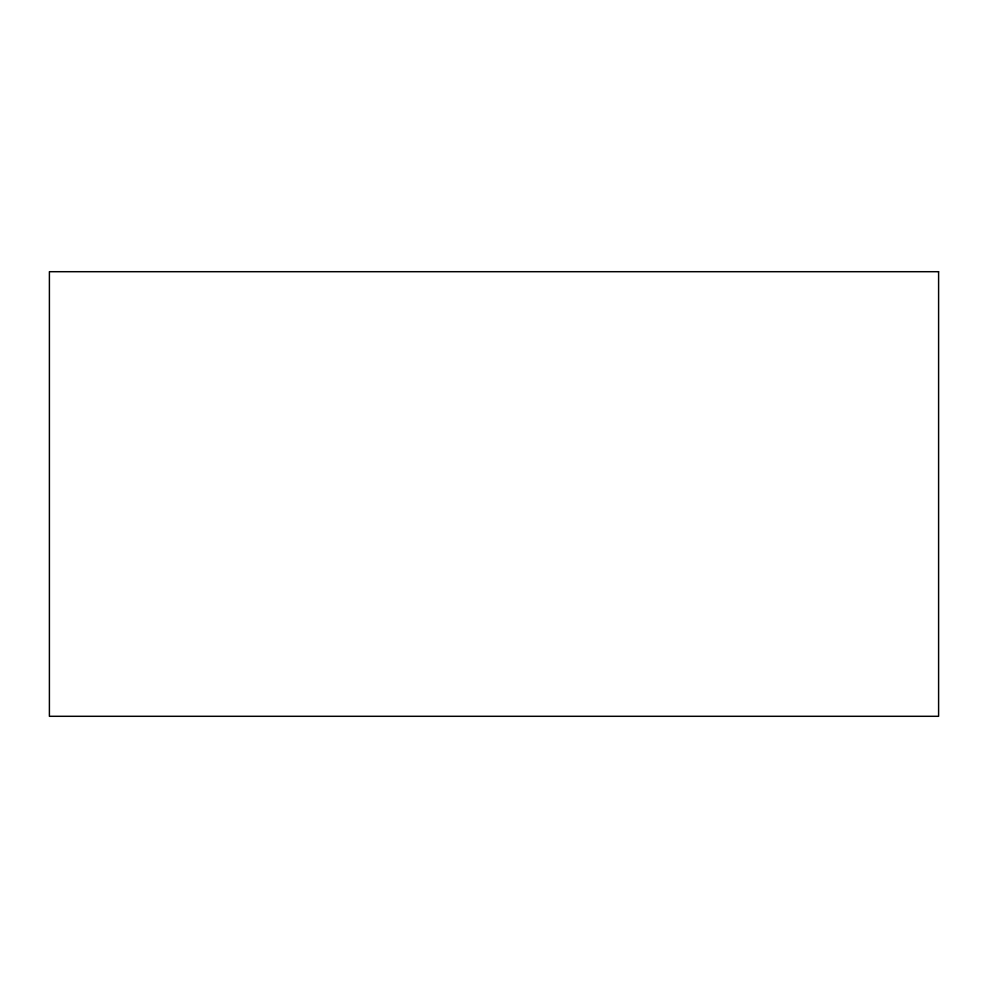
<?xml version="1.0" encoding="UTF-8"?>
<svg xmlns="http://www.w3.org/2000/svg" width="988" height="988" viewBox="0 0 988 988"><rect width="100%" height="100%" fill="white"/><g stroke="black" fill="none" stroke-linecap="round" stroke-linejoin="round"><path stroke-width="1.48" d="M938.6 271.7L49.4 271.7L49.4 716.3L938.6 716.3L938.6 271.7"/></g></svg>
